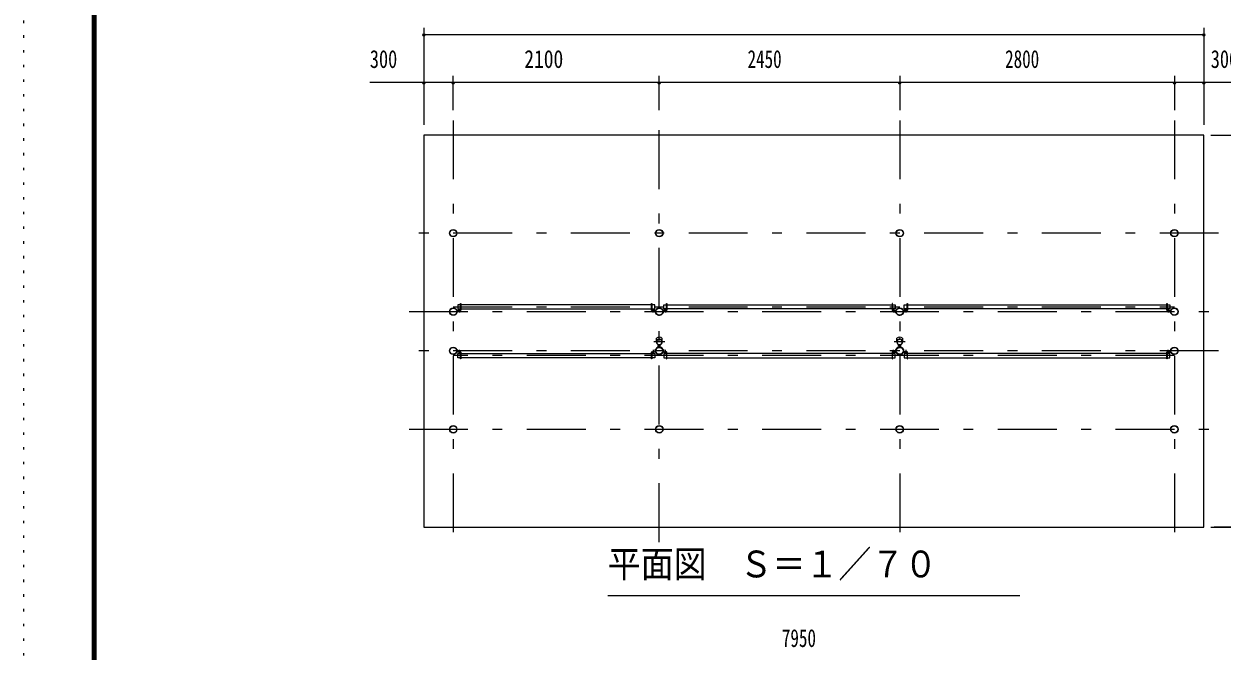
# Model space of a CAD drawing. Units: millimetres, scale not verified, with parts at other scales. Extents: x -32484 to 32484, y -14700 to 14700.
# Drawn here: x -9096 to 3114, y -5654 to 741 of the extents above; entities that cross this region are included whole.
import ezdxf
from ezdxf.enums import TextEntityAlignment as Align

# ---------------------------------------------------------------- set-up
doc = ezdxf.new("R2010")
doc.units = ezdxf.units.MM
doc.header["$LTSCALE"] = 50
doc.linetypes.add('USER3', pattern=[24, 12, -5, 2, -5])
doc.linetypes.add('USER4', pattern=[3, 0.5, -2.5])
for name, color, linetype, lineweight in [('0-2_1-0BOLD', 7, 'Continuous', 18), ('0-3_1-2CENTER', 3, 'USER3', 18), ('0-4_1-4THIN', 4, 'Continuous', 18), ('0-5_1-5DIM', 3, 'Continuous', 18), ('0-C_F-F', 5, 'Continuous', 18), ('0-D_F-E_J_ADD', 3, 'USER4', 18)]:
    doc.layers.add(name, color=color, linetype=linetype, lineweight=lineweight)
doc.styles.add('ＭＳ ゴシック', font='')
doc.styles.get('ＭＳ ゴシック').set_extended_font_data('MS Gothic')

msp = doc.modelspace()

# ---------------------------------------------------------------- linework, layer by layer
at = {"layer": '0-2_1-0BOLD'}
for p, q in [((-4679.93, -2204.46), (-4679.93, -2184.46)), ((-4648.33, -2179.26), (-4677.93, -2179.26)), ((-4677.93, -2182.46), (-4648.33, -2182.46)), ((-4675.18, -2164.66), (-4646.33, -2164.66)), ((-2699.43, -2121.96), (-4643.13, -2121.96)), ((-4643.13, -2164.66), (-2699.43, -2164.66)), ((-2694.23, -2179.26), (-2664.63, -2179.26)), ((-2664.63, -2182.46), (-2694.23, -2182.46)), ((-2548.33, -2179.26), (-2577.93, -2179.26)), ((-2577.93, -2182.46), (-2548.33, -2182.46)), ((-2546.33, -2164.66), (-2575.18, -2164.66)), ((-2543.13, -2121.96), (-249.43, -2121.96)), ((-249.43, -2164.66), (-2543.13, -2164.66)), ((-244.23, -2179.26), (-214.63, -2179.26)), ((-214.63, -2182.46), (-244.23, -2182.46)), ((-209.43, -2184.46), (-209.43, -2204.46)), ((-133.13, -2184.46), (-133.13, -2204.46)), ((-98.33, -2179.26), (-127.93, -2179.26)), ((-127.93, -2182.46), (-98.33, -2182.46)), ((-93.13, -2121.96), (2550.57, -2121.96)), ((2550.57, -2164.66), (-93.13, -2164.66)), ((2553.77, -2111.46), (2553.77, -2177.26)), ((2553.77, -2121.96), (2582.62, -2121.96)), ((2555.77, -2179.26), (2585.37, -2179.26)), ((2585.37, -2182.46), (2555.77, -2182.46)), ((2587.37, -2204.46), (2587.37, -2184.46)), ((-2648.78, -2492.94), (-2648.78, -2463.13)), ((-2632.48, -2545.13), (-2631.38, -2545.13)), ((-2626.38, -2539.25), (-2630.88, -2539.25)), ((-2630.88, -2545.02), (-2626.38, -2545.02)), ((-2624.88, -2540.63), (-2626.38, -2542.13)), ((-2626.38, -2543.63), (-2624.88, -2542.13)), ((-2624.88, -2551.97), (-2624.88, -2532.2)), ((-2623.28, -2532.2), (-2623.28, -2551.97)), ((-2619.28, -2539.13), (-2623.28, -2539.13)), ((-2619.28, -2545.13), (-2623.28, -2545.13)), ((-2619.28, -2551.97), (-2619.28, -2532.2)), ((-2617.68, -2532.2), (-2617.68, -2551.97)), ((-2616.08, -2535.88), (-2617.68, -2535.88)), ((-2616.08, -2539.25), (-2612.58, -2539.25)), ((-2616.08, -2545.02), (-2612.58, -2545.02)), ((-2593.78, -2463.13), (-2593.78, -2492.94)), ((-198.78, -2492.94), (-198.78, -2463.13)), ((-181.38, -2539.13), (-182.48, -2539.13)), ((-181.38, -2545.13), (-182.48, -2545.13)), ((-180.88, -2539.25), (-176.38, -2539.25)), ((-176.38, -2545.02), (-180.88, -2545.02)), ((-176.38, -2542.13), (-174.88, -2540.63)), ((-174.88, -2542.13), (-176.38, -2543.63)), ((-176.38, -2548.23), (-174.88, -2548.23)), ((-174.88, -2551.97), (-174.88, -2532.2)), ((-173.28, -2532.2), (-173.28, -2551.97)), ((-169.28, -2539.13), (-173.28, -2539.13)), ((-169.28, -2545.13), (-173.28, -2545.13)), ((-169.28, -2551.97), (-169.28, -2532.2)), ((-167.68, -2532.2), (-167.68, -2551.97)), ((-166.08, -2548.38), (-167.68, -2548.38)), ((-166.08, -2536.36), (-162.58, -2536.36)), ((-162.58, -2539.25), (-166.08, -2539.25)), ((-166.08, -2545.02), (-162.58, -2545.02)), ((-143.78, -2463.13), (-143.78, -2492.94)), ((-4679.93, -2580.46), (-4679.93, -2600.46)), ((-4677.93, -2602.46), (-4648.33, -2602.46)), ((-4648.33, -2605.66), (-4677.93, -2605.66)), ((-4646.33, -2662.96), (-4675.18, -2662.96)), ((-4646.33, -2673.46), (-4646.33, -2607.66)), ((-4643.13, -2620.26), (-2699.43, -2620.26)), ((-2699.43, -2662.96), (-4643.13, -2662.96)), ((-2694.23, -2602.46), (-2664.63, -2602.46)), ((-2664.63, -2605.66), (-2694.23, -2605.66)), ((-2583.13, -2600.46), (-2583.13, -2580.46)), ((-2577.93, -2602.46), (-2548.33, -2602.46)), ((-2548.33, -2605.66), (-2577.93, -2605.66)), ((-2546.33, -2620.26), (-2575.18, -2620.26)), ((-249.43, -2620.26), (-2543.13, -2620.26)), ((-2543.13, -2662.96), (-249.43, -2662.96)), ((-249.43, -2607.66), (-249.43, -2673.46)), ((-214.63, -2602.46), (-244.23, -2602.46)), ((-244.23, -2605.66), (-214.63, -2605.66)), ((-212.63, -2580.46), (-212.63, -2600.46)), ((-98.33, -2602.46), (-127.93, -2602.46)), ((-127.93, -2605.66), (-98.33, -2605.66)), ((2550.57, -2620.26), (-93.13, -2620.26)), ((-93.13, -2662.96), (2550.57, -2662.96)), ((2582.62, -2620.26), (2553.77, -2620.26)), ((2585.37, -2602.46), (2555.77, -2602.46)), ((2555.77, -2605.66), (2585.37, -2605.66)), ((2587.37, -2580.46), (2587.37, -2600.46))]:
    msp.add_line(p, q, dxfattribs=at)
for points in [[(-5021.28, -392.46), (-5021.28, -4392.46), (2928.72, -4392.46), (2928.72, -392.46)], [(-182.48, -2545.13), (-183.48, -2544.13), (-183.48, -2540.13), (-182.48, -2539.13)]]:
    msp.add_lwpolyline(points, close=True, dxfattribs=at)
for points in [[(-4683.13, -2184.46), (-4683.13, -2204.46), (-4679.93, -2204.46)], [(-4646.33, -2121.96), (-4675.18, -2121.96), (-4675.18, -2164.66)], [(-4646.33, -2177.26), (-4646.33, -2111.46), (-4643.13, -2111.46), (-4643.13, -2177.26)], [(-2699.43, -2177.26), (-2699.43, -2111.46), (-2696.23, -2111.46), (-2696.23, -2177.26)], [(-2696.23, -2164.66), (-2667.38, -2164.66), (-2667.38, -2121.96), (-2696.23, -2121.96)], [(-2662.63, -2184.46), (-2662.63, -2204.46), (-2659.43, -2204.46), (-2659.43, -2184.46)], [(-2583.13, -2184.46), (-2583.13, -2204.46), (-2579.93, -2204.46), (-2579.93, -2184.46)], [(-2575.18, -2164.66), (-2575.18, -2121.96), (-2546.33, -2121.96)], [(-2546.33, -2177.26), (-2546.33, -2111.46), (-2543.13, -2111.46), (-2543.13, -2177.26)], [(-246.23, -2177.26), (-246.23, -2111.46), (-249.43, -2111.46), (-249.43, -2177.26)], [(-246.23, -2121.96), (-217.38, -2121.96), (-217.38, -2164.66), (-246.23, -2164.66)], [(-209.43, -2204.46), (-212.63, -2204.46), (-212.63, -2184.46)], [(-133.13, -2204.46), (-129.93, -2204.46), (-129.93, -2184.46)], [(-96.33, -2164.66), (-125.18, -2164.66), (-125.18, -2121.96), (-96.33, -2121.96)], [(-96.33, -2177.26), (-96.33, -2111.46), (-93.13, -2111.46), (-93.13, -2177.26)], [(2550.57, -2177.26), (2550.57, -2111.46), (2553.77, -2111.46)], [(2582.62, -2121.96), (2582.62, -2164.66), (2553.77, -2164.66)], [(2590.57, -2184.46), (2590.57, -2204.46), (2587.37, -2204.46)], [(-2631.38, -2539.13), (-2632.48, -2539.13), (-2633.48, -2540.13), (-2633.48, -2544.13), (-2632.48, -2545.13), (-2632.48, -2539.13)], [(-2626.38, -2547.91), (-2630.88, -2547.91), (-2631.38, -2547.03), (-2631.38, -2537.23), (-2630.88, -2536.36), (-2626.38, -2536.36)], [(-2624.88, -2536.03), (-2626.38, -2536.03), (-2626.38, -2548.23), (-2624.88, -2548.23)], [(-2616.08, -2535.88), (-2616.08, -2548.38), (-2617.68, -2548.38)], [(-2612.08, -2537.23), (-2612.58, -2536.36), (-2616.08, -2536.36)], [(-2616.08, -2547.91), (-2612.58, -2547.91), (-2612.08, -2547.03), (-2612.08, -2537.23)], [(-176.38, -2536.36), (-180.88, -2536.36), (-181.38, -2537.23), (-181.38, -2547.03)], [(-181.38, -2547.03), (-180.88, -2547.91), (-176.38, -2547.91)], [(-176.38, -2548.23), (-176.38, -2536.03), (-174.88, -2536.03)], [(-166.08, -2548.38), (-166.08, -2535.88), (-167.68, -2535.88)], [(-162.58, -2536.36), (-162.08, -2537.23), (-162.08, -2547.03), (-162.58, -2547.91), (-166.08, -2547.91)], [(-4683.13, -2600.46), (-4683.13, -2580.46), (-4679.93, -2580.46)], [(-4675.18, -2662.96), (-4675.18, -2620.26), (-4646.33, -2620.26)], [(-4643.13, -2607.66), (-4643.13, -2673.46), (-4646.33, -2673.46)], [(-2696.23, -2607.66), (-2696.23, -2673.46), (-2699.43, -2673.46), (-2699.43, -2607.66)], [(-2696.23, -2620.26), (-2667.38, -2620.26), (-2667.38, -2662.96), (-2696.23, -2662.96)], [(-2662.63, -2600.46), (-2662.63, -2580.46), (-2659.43, -2580.46), (-2659.43, -2600.46)], [(-2583.13, -2580.46), (-2579.93, -2580.46), (-2579.93, -2600.46)], [(-2575.18, -2620.26), (-2575.18, -2662.96), (-2546.33, -2662.96)], [(-2546.33, -2607.66), (-2546.33, -2673.46), (-2543.13, -2673.46), (-2543.13, -2607.66)], [(-249.43, -2673.46), (-246.23, -2673.46), (-246.23, -2607.66)], [(-246.23, -2662.96), (-217.38, -2662.96), (-217.38, -2620.26), (-246.23, -2620.26)], [(-209.43, -2600.46), (-209.43, -2580.46), (-212.63, -2580.46)], [(-129.93, -2600.46), (-129.93, -2580.46), (-133.13, -2580.46), (-133.13, -2600.46)], [(-96.33, -2620.26), (-125.18, -2620.26), (-125.18, -2662.96), (-96.33, -2662.96)], [(-96.33, -2607.66), (-96.33, -2673.46), (-93.13, -2673.46), (-93.13, -2607.66)], [(2553.77, -2607.66), (2553.77, -2673.46), (2550.57, -2673.46), (2550.57, -2607.66)], [(2553.77, -2662.96), (2582.62, -2662.96), (2582.62, -2620.26)], [(2590.57, -2600.46), (2590.57, -2580.46), (2587.37, -2580.46)]]:
    msp.add_lwpolyline(points, dxfattribs=at)
for centre, radius in [((-4721.28, -1392.46), 38.15), ((-4721.28, -1392.46), 35.35), ((-2621.28, -1392.46), 38.15), ((-2621.28, -1392.46), 35.35), ((-171.28, -1392.46), 38.15), ((-171.28, -1392.46), 35.35), ((2628.72, -1392.46), 38.15), ((2628.72, -1392.46), 35.35), ((-4721.28, -2192.46), 38.15), ((-4721.28, -2192.46), 38.15), ((-4721.28, -2192.46), 35.35), ((-4721.28, -2192.46), 35.35), ((-2621.28, -2192.46), 38.15), ((-2621.28, -2192.46), 38.15), ((-2621.28, -2192.46), 35.35), ((-2621.28, -2192.46), 35.35), ((-2621.28, -2192.46), 35.35), ((-171.28, -2192.46), 38.15), ((-171.28, -2192.46), 38.15), ((-171.28, -2192.46), 35.35), ((-171.28, -2192.46), 35.35), ((-171.28, -2192.46), 35.35), ((2628.72, -2192.46), 38.15), ((2628.72, -2192.46), 38.15), ((2628.72, -2192.46), 35.35), ((2628.72, -2192.46), 35.35), ((-4721.28, -2592.46), 38.15), ((-4721.28, -2592.46), 38.15), ((-4721.28, -2592.46), 35.35), ((-4721.28, -2592.46), 35.35), ((-2621.28, -2592.46), 38.15), ((-2621.28, -2592.46), 38.15), ((-2621.28, -2592.46), 35.35), ((-2621.28, -2592.46), 35.35), ((-2621.28, -2592.46), 35.35), ((-2621.28, -2471.11), 2.25), ((-171.28, -2592.46), 38.15), ((-171.28, -2592.46), 38.15), ((-171.28, -2592.46), 35.35), ((-171.28, -2592.46), 35.35), ((-171.28, -2592.46), 35.35), ((-171.28, -2471.11), 2.25), ((2628.72, -2592.46), 38.15), ((2628.72, -2592.46), 38.15), ((2628.72, -2592.46), 35.35), ((2628.72, -2592.46), 35.35), ((-2621.28, -2634.46), 2.25), ((-171.28, -2634.46), 2.25), ((-4721.28, -3392.46), 38.15), ((-4721.28, -3392.46), 35.35), ((-2621.28, -3392.46), 38.15), ((-2621.28, -3392.46), 35.35), ((-171.28, -3392.46), 38.15), ((-171.28, -3392.46), 35.35), ((2628.72, -3392.46), 38.15), ((2628.72, -3392.46), 35.35)]:
    msp.add_circle(centre, radius, dxfattribs=at)
for centre, radius, start, end in [((-4677.93, -2184.46), 5.2, 90, 180), ((-4677.93, -2184.46), 2, 90, 180), ((-4648.33, -2177.26), 2, 270, 0), ((-4648.33, -2177.26), 5.2, 270, 0), ((-2694.23, -2177.26), 5.2, 180, 270), ((-2694.23, -2177.26), 2, 180, 270), ((-2664.63, -2184.46), 5.2, 0, 90), ((-2664.63, -2184.46), 2, 0, 90), ((-2577.93, -2184.46), 5.2, 90, 180), ((-2577.93, -2184.46), 2, 90, 180), ((-2548.33, -2177.26), 2, 270, 0), ((-2548.33, -2177.26), 5.2, 270, 0), ((-244.23, -2177.26), 5.2, 180, 270), ((-244.23, -2177.26), 2, 180, 270), ((-214.63, -2184.46), 5.2, 0, 90), ((-214.63, -2184.46), 2, 0, 90), ((-127.93, -2184.46), 5.2, 90, 180), ((-127.93, -2184.46), 2, 90, 180), ((-98.33, -2177.26), 2, 270, 0), ((-98.33, -2177.26), 5.2, 270, 0), ((2555.77, -2177.26), 5.2, 180, 270), ((2555.77, -2177.26), 2, 180, 270), ((2585.37, -2184.46), 5.2, 0, 90), ((2585.37, -2184.46), 2, 0, 90), ((-2621.28, -2192.46), 38.15, 234.59346, 316.72882), ((-171.28, -2192.46), 38.15, 234.59346, 316.72882), ((-2621.28, -2592.46), 39.75, 96.48156, 265.61812), ((-2621.28, -2502.46), 29.1, 95.92893, 261.20939), ((-2621.28, -2498.63), 44.9, 52.23546, 127.76454), ((-2621.28, -2502.46), 27.5, 278.79061, 261.20939), ((-2621.28, -2519.86), 44.9, 109.58864, 127.76454), ((-2621.28, -2592.46), 38.15, 43.27118, 125.40654), ((-2629.06, -2537.8), 2.32, 180, 218.54623), ((-2622.87, -2542.13), 8.51, 160.17088, 199.83133), ((-2629.06, -2546.46), 2.32, 141.46857, 180), ((-2625.88, -2551.97), 1, 276.48156, 0), ((-2625.88, -2532.2), 1, 0, 81.20939), ((-2625.88, -2551.97), 2.6, 276.48156, 0), ((-2625.88, -2532.2), 2.6, 0, 81.20939), ((-2621.28, -2471.11), 3.85, 321.32902, 270), ((-2621.28, -2502.46), 29.1, 278.79061, 90), ((-2621.28, -2592.46), 39.75, 270, 83.51844), ((-2616.68, -2532.2), 2.6, 98.79061, 180), ((-2616.68, -2551.97), 2.6, 180, 263.51844), ((-2616.68, -2532.2), 1, 98.79061, 180), ((-2616.68, -2551.97), 1, 180, 263.51844), ((-2614.4, -2537.8), 2.32, 321.45377, 0), ((-2614.4, -2546.46), 2.32, 0, 38.53143), ((-2620.59, -2542.13), 8.51, 340.16867, 19.82912), ((-2621.28, -2519.86), 44.9, 52.23546, 70.41136), ((-171.28, -2592.46), 39.75, 96.48156, 265.61812), ((-171.28, -2502.46), 29.1, 95.92893, 261.20939), ((-171.28, -2498.63), 44.9, 52.23546, 127.76454), ((-171.28, -2502.46), 27.5, 278.79061, 261.20939), ((-171.28, -2519.86), 44.9, 109.58864, 127.76454), ((-171.28, -2592.46), 38.15, 43.27118, 125.40654), ((-179.06, -2537.8), 2.32, 180, 218.54623), ((-172.87, -2542.13), 8.51, 160.17088, 199.83133), ((-179.06, -2546.46), 2.32, 141.46857, 180), ((-175.88, -2551.97), 1, 276.48156, 0), ((-175.88, -2532.2), 1, 0, 81.20939), ((-175.88, -2551.97), 2.6, 276.48156, 0), ((-175.88, -2532.2), 2.6, 0, 81.20939), ((-171.28, -2471.11), 3.85, 321.32902, 270), ((-171.28, -2502.46), 29.1, 278.79061, 90), ((-171.28, -2592.46), 39.75, 270, 83.51844), ((-166.68, -2532.2), 2.6, 98.79061, 180), ((-166.68, -2551.97), 2.6, 180, 263.51844), ((-166.68, -2532.2), 1, 98.79061, 180), ((-166.68, -2551.97), 1, 180, 263.51844), ((-164.4, -2537.8), 2.32, 321.45377, 0), ((-164.4, -2546.46), 2.32, 0, 38.53143), ((-170.59, -2542.13), 8.51, 340.16867, 19.82912), ((-171.28, -2519.86), 44.9, 52.23546, 70.41136), ((-4677.93, -2600.46), 5.2, 180, 270), ((-4677.93, -2600.46), 2, 180, 270), ((-4648.33, -2607.66), 5.2, 0, 90), ((-4648.33, -2607.66), 2, 0, 90), ((-2694.23, -2607.66), 5.2, 90, 180), ((-2694.23, -2607.66), 2, 90, 180), ((-2664.63, -2600.46), 2, 270, 0), ((-2664.63, -2600.46), 5.2, 270, 0), ((-2621.28, -2634.46), 3.85, 90, 37.92249), ((-2577.93, -2600.46), 5.2, 180, 270), ((-2577.93, -2600.46), 2, 180, 270), ((-2548.33, -2607.66), 5.2, 0, 90), ((-2548.33, -2607.66), 2, 0, 90), ((-244.23, -2607.66), 5.2, 90, 180), ((-244.23, -2607.66), 2, 90, 180), ((-214.63, -2600.46), 2, 270, 0), ((-214.63, -2600.46), 5.2, 270, 0), ((-171.28, -2634.46), 3.85, 90, 37.92249), ((-127.93, -2600.46), 5.2, 180, 270), ((-127.93, -2600.46), 2, 180, 270), ((-98.33, -2607.66), 5.2, 0, 90), ((-98.33, -2607.66), 2, 0, 90), ((2555.77, -2607.66), 5.2, 90, 180), ((2555.77, -2607.66), 2, 90, 180), ((2585.37, -2600.46), 2, 270, 0), ((2585.37, -2600.46), 5.2, 270, 0)]:
    msp.add_arc(centre, radius, start, end, dxfattribs=at)
at = {"layer": '0-3_1-2CENTER'}
for p, q in [((-4721.28, -242.46), (-4721.28, -4542.46)), ((-2621.28, -4542.46), (-2621.28, -242.46)), ((-171.28, -242.46), (-171.28, -4542.46)), ((2628.72, -242.46), (2628.72, -4542.46)), ((3078.72, -1392.46), (-5171.28, -1392.46)), ((-5171.28, -2192.46), (3078.72, -2192.46)), ((-4721.28, -2143.31), (2628.72, -2143.31)), ((-4658.13, -2159.66), (-4658.13, -2201.46)), ((-2684.43, -2201.46), (-2684.43, -2159.66)), ((-2558.13, -2159.66), (-2558.13, -2201.46)), ((-234.43, -2159.66), (-234.43, -2201.46)), ((-108.13, -2159.66), (-108.13, -2201.46)), ((2565.57, -2159.66), (2565.57, -2201.46)), ((-2566.28, -2502.46), (-2676.28, -2502.46)), ((-2609.08, -2542.13), (-2636.48, -2542.13)), ((-2628.13, -2471.11), (-2614.43, -2471.11)), ((-116.28, -2502.46), (-226.28, -2502.46)), ((-159.08, -2542.13), (-186.48, -2542.13)), ((-178.13, -2471.11), (-164.43, -2471.11)), ((3078.72, -2592.46), (-5171.28, -2592.46)), ((2628.72, -2641.61), (-4721.28, -2641.61)), ((-4658.13, -2625.26), (-4658.13, -2583.46)), ((-2684.43, -2583.46), (-2684.43, -2625.26)), ((-2614.43, -2634.46), (-2628.13, -2634.46)), ((-2558.13, -2625.26), (-2558.13, -2583.46)), ((-234.43, -2625.26), (-234.43, -2583.46)), ((-178.13, -2634.46), (-164.43, -2634.46)), ((-108.13, -2583.46), (-108.13, -2625.26)), ((2565.57, -2625.26), (2565.57, -2583.46)), ((-5171.28, -3392.46), (3078.72, -3392.46))]:
    msp.add_line(p, q, dxfattribs=at)
at = {"layer": '0-4_1-4THIN'}
for p, q in [((-2633.28, -2539.93), (-2631.38, -2539.93)), ((-2631.38, -2544.33), (-2633.28, -2544.33)), ((-2623.28, -2539.93), (-2619.28, -2539.93)), ((-2623.28, -2544.33), (-2619.28, -2544.33)), ((-2621.28, -2541.45), (-2621.28, -2548.95)), ((-2621.28, -2548.95), (-2621.28, -2541.45)), ((-183.28, -2539.93), (-181.38, -2539.93)), ((-183.28, -2544.33), (-181.38, -2544.33)), ((-173.28, -2539.93), (-169.28, -2539.93)), ((-173.28, -2544.33), (-169.28, -2544.33)), ((-171.28, -2541.45), (-171.28, -2548.95)), ((-171.28, -2548.95), (-171.28, -2541.45))]:
    msp.add_line(p, q, dxfattribs=at)
at = {"layer": '0-5_1-5DIM'}
for p, q in [((-5007.28, 632.54), (-5035.28, 632.54)), ((-5021.28, 702.54), (-5021.28, -287.46)), ((-5021.28, 632.54), (2928.72, 632.54)), ((2942.72, 632.54), (2914.72, 632.54)), ((2928.72, 702.54), (2928.72, -287.46)), ((3478.22, 142.54), (-5570.78, 142.54)), ((-5007.28, 142.54), (-5035.28, 142.54)), ((-4707.28, 142.54), (-4735.28, 142.54)), ((-4721.28, -137.46), (-4721.28, 212.54)), ((-2607.28, 142.54), (-2635.28, 142.54)), ((-2621.28, -137.46), (-2621.28, 212.54)), ((-157.28, 142.54), (-185.28, 142.54)), ((-171.28, 212.54), (-171.28, -137.46)), ((2642.72, 142.54), (2614.72, 142.54)), ((2628.72, 212.54), (2628.72, -137.46)), ((2942.72, 142.54), (2914.72, 142.54)), ((2998.72, -392.46), (4495.71, -392.46)), ((2998.72, -4392.46), (4495.71, -4392.46)), ((4495.71, -4392.46), (3033.72, -4392.46)), ((1053.71, -5092.46), (-3146.29, -5092.46))]:
    msp.add_line(p, q, dxfattribs=at)
for centre in [(-5021.28, 632.54), (2928.72, 632.54), (-5021.28, 142.54), (-4721.28, 142.54), (-2621.28, 142.54), (-171.28, 142.54), (2628.72, 142.54), (2928.72, 142.54)]:
    msp.add_arc(centre, 14, 180, 0, dxfattribs=at)
at = {"layer": '0-C_F-F'}
for points in [[(31784.26, 14140), (31784.26, -14000), (-8395.74, -14000), (-8395.74, 14140)], [(31780.76, 14136.5), (-8392.24, 14136.5), (-8392.24, -13996.5), (31780.76, -13996.5)], [(31777.26, 14133), (31777.26, -13993), (-8388.74, -13993), (-8388.74, 14133)], [(31773.76, 14129.5), (31773.76, -13989.5), (-8385.24, -13989.5), (-8385.24, 14129.5)], [(31770.26, 14126), (31770.26, -13986), (-8381.74, -13986), (-8381.74, 14126)], [(31766.76, 14122.5), (31766.76, -13982.5), (-8378.24, -13982.5), (-8378.24, 14122.5)], [(31763.26, 14119), (-8374.74, 14119), (-8374.74, -13979), (31763.26, -13979)], [(31759.76, 14115.5), (-8371.24, 14115.5), (-8371.24, -13975.5), (31759.76, -13975.5)], [(31756.26, 14112), (31756.26, -13972), (-8367.74, -13972), (-8367.74, 14112)], [(31752.76, 14108.5), (-8364.24, 14108.5), (-8364.24, -13968.5), (31752.76, -13968.5)], [(31749.26, 14105), (31749.26, -13965), (-8360.74, -13965), (-8360.74, 14105)]]:
    msp.add_lwpolyline(points, close=True, dxfattribs=at)
at = {"layer": '0-D_F-E_J_ADD', "color": 5}
msp.add_lwpolyline([(32484.26, 14700), (32484.26, -14700), (-9095.74, -14700), (-9095.74, 14700)], close=True, dxfattribs=at)

# ---------------------------------------------------------------- texts
at = {"layer": '0-5_1-5DIM', "color": 7, "style": 'ＭＳ ゴシック'}
for s, height, width, p in [('300', 182.3, 0.75, (-5570.78, 237.41)), ('2100', 182.3, 0.8, (-3996.78, 237.41)), ('2450', 182.3, 0.7, (-1721.78, 237.41)), ('2800', 182.3, 0.7, (903.22, 237.41)), ('300', 182.3, 0.75, (2998.72, 237.41)), ('平面図\u3000Ｓ＝１／７０', 273.5, 0.9, (-3146.29, -4985.15)), ('7950', 182.3, 0.7, (-1371.78, -5667.59))]:
    msp.add_text(s, height=height, dxfattribs=dict(at, width=width)).set_placement(p, align=Align.BOTTOM_LEFT)

doc.saveas('drawing.dxf')
